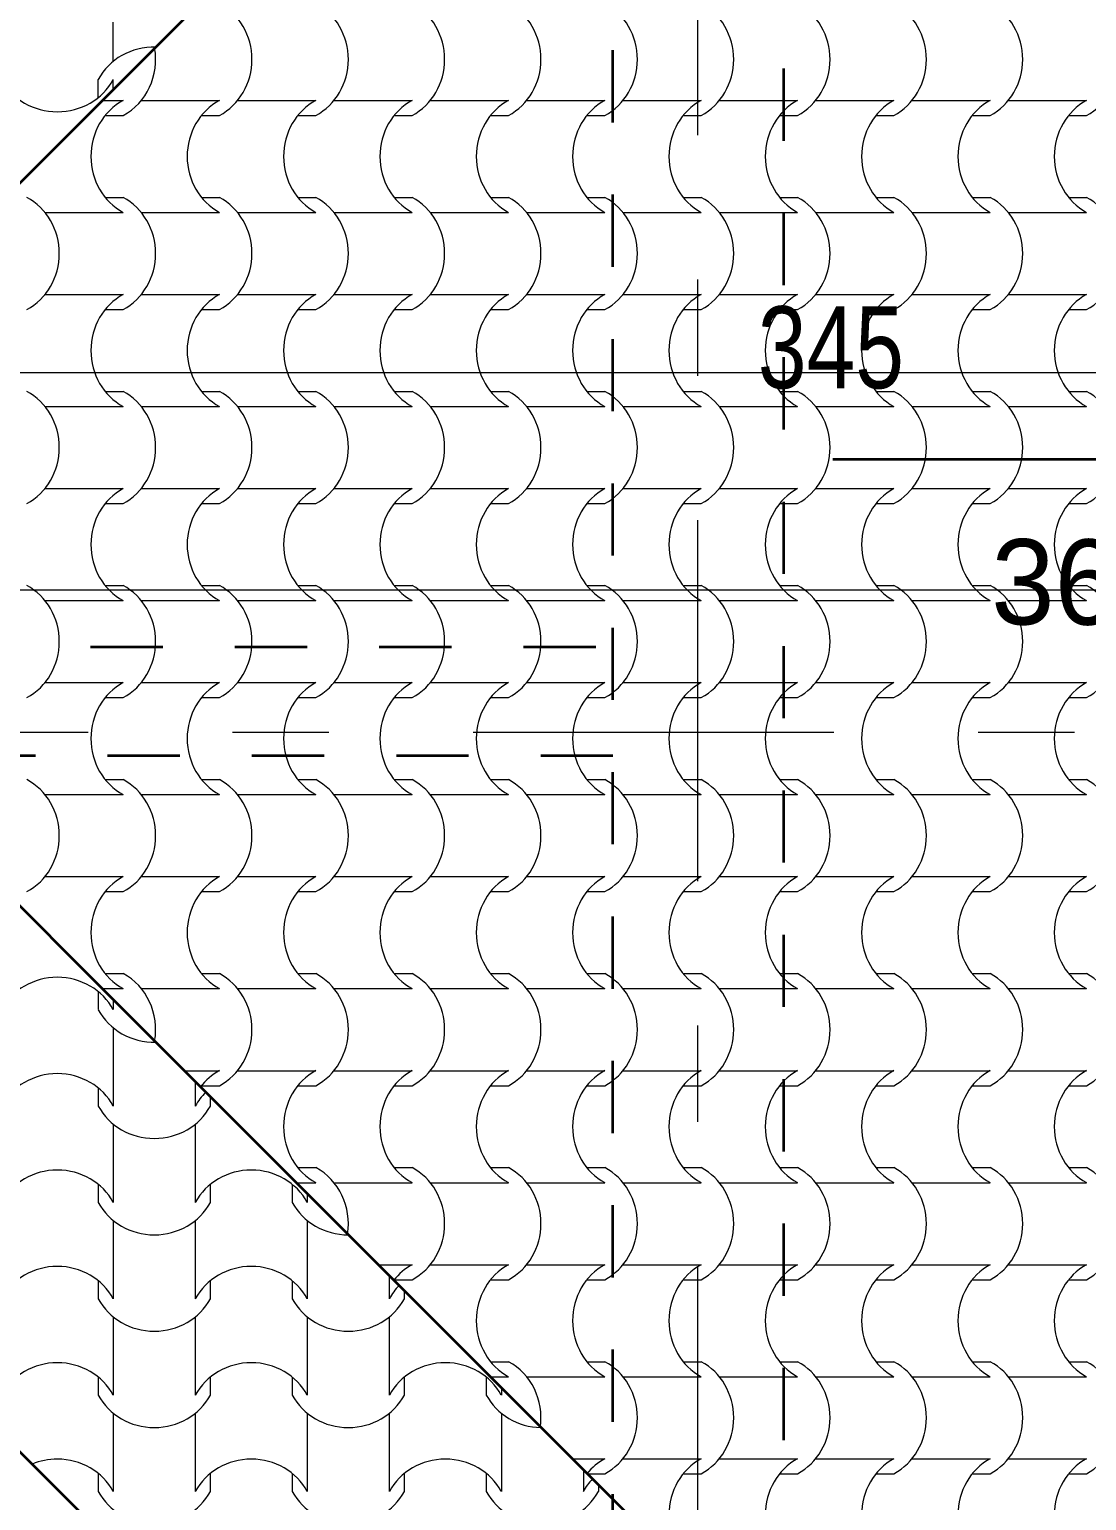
# Model space of a CAD drawing. Header units: millimetres. Extents: x -22688 to 165477, y -34508 to 218425.
# Drawn here: x 65718 to 67268, y 95069 to 97226 of the extents above; entities that cross this region are included whole.
import ezdxf

# ---------------------------------------------------------------- set-up
doc = ezdxf.new("R2010")
doc.units = ezdxf.units.MM
doc.header["$MEASUREMENT"] = 0
doc.set_wipeout_variables(frame=1)
for name, pattern in [('- Двойно прекъснати линии', [1093.611073, 529.166651, -211.666656, 141.111112, -211.666656]), ('- Прекъснати линия', [211.666667, 105.833333, -105.833333]), ('Wipeout_Contour', [1000, 0, -1000])]:
    doc.linetypes.add(name, pattern=pattern)
for name, color, linetype, lineweight in [('1', 8, 'Continuous', 13), ('102', 254, 'Continuous', 15), ('41', 7, 'Continuous', 35), ('46', 9, 'Continuous', 35), ('85', 252, 'Continuous', 20)]:
    doc.layers.add(name, color=color, linetype=linetype, lineweight=lineweight)
doc.layers.add('65', color=7, linetype='Continuous', lineweight=20, true_color=0x4e4e4e)
doc.styles.add('GENERATED_STYLE_4', font='arial.ttf')
doc.styles.add('GENERATED_STYLE_6', font='Cambria Math.ttf')

# ---------------------------------------------------------------- blocks, each defined once
blk = doc.blocks.new('*X788')
at = {"layer": '102', "color": 254, "linetype": 'Continuous', "lineweight": 15}
for p, q in [((303.393, 178.519), (304.009, 178.519)), ((304.543, 178.519), (305.689, 178.519)), ((305.689, 178.519), (306.835, 178.519)), ((307.368, 178.519), (308.514, 178.519)), ((308.514, 178.519), (309.66, 178.519)), ((310.194, 178.519), (311.34, 178.519)), ((311.34, 178.519), (312.485, 178.519)), ((313.019, 178.519), (314.165, 178.519)), ((314.165, 178.519), (315.311, 178.519)), ((315.845, 178.519), (316.99, 178.519)), ((316.99, 178.519), (318.136, 178.519)), ((318.67, 178.519), (319.816, 178.519)), ((319.816, 178.519), (320.962, 178.519)), ((321.495, 178.519), (322.641, 178.519)), ((322.641, 178.519), (323.787, 178.519)), ((324.321, 178.519), (325.467, 178.519)), ((325.467, 178.519), (326.612, 178.519)), ((327.146, 178.519), (328.292, 178.519)), ((328.292, 178.519), (329.438, 178.519)), ((329.972, 178.519), (331.117, 178.519)), ((331.117, 178.519), (332.263, 178.519)), ((303.483, 178.079), (304.009, 178.079)), ((306.308, 178.079), (306.835, 178.079)), ((309.133, 178.079), (309.66, 178.079)), ((311.959, 178.079), (312.485, 178.079)), ((314.784, 178.079), (315.311, 178.079)), ((317.609, 178.079), (318.136, 178.079)), ((320.435, 178.079), (320.962, 178.079)), ((323.26, 178.079), (323.787, 178.079)), ((326.086, 178.079), (326.612, 178.079)), ((328.911, 178.079), (329.438, 178.079)), ((331.736, 178.079), (332.263, 178.079)), ((303.483, 175.675), (304.009, 175.675)), ((306.308, 175.675), (306.835, 175.675)), ((309.133, 175.675), (309.66, 175.675)), ((311.959, 175.675), (312.485, 175.675)), ((314.784, 175.675), (315.311, 175.675)), ((317.609, 175.675), (318.136, 175.675)), ((320.435, 175.675), (320.962, 175.675)), ((323.26, 175.675), (323.787, 175.675)), ((326.086, 175.675), (326.612, 175.675)), ((328.911, 175.675), (329.438, 175.675)), ((331.736, 175.675), (332.263, 175.675)), ((301.718, 175.235), (302.863, 175.235)), ((302.863, 175.235), (304.009, 175.235)), ((304.543, 175.235), (305.689, 175.235)), ((305.689, 175.235), (306.835, 175.235)), ((307.368, 175.235), (308.514, 175.235)), ((308.514, 175.235), (309.66, 175.235)), ((310.194, 175.235), (311.34, 175.235)), ((311.34, 175.235), (312.485, 175.235)), ((313.019, 175.235), (314.165, 175.235)), ((314.165, 175.235), (315.311, 175.235)), ((315.845, 175.235), (316.99, 175.235)), ((316.99, 175.235), (318.136, 175.235)), ((318.67, 175.235), (319.816, 175.235)), ((319.816, 175.235), (320.962, 175.235)), ((321.495, 175.235), (322.641, 175.235)), ((322.641, 175.235), (323.787, 175.235)), ((324.321, 175.235), (325.467, 175.235)), ((325.467, 175.235), (326.612, 175.235)), ((327.146, 175.235), (328.292, 175.235)), ((328.292, 175.235), (329.438, 175.235)), ((329.972, 175.235), (331.117, 175.235)), ((331.117, 175.235), (332.263, 175.235)), ((301.718, 172.83), (302.863, 172.83)), ((302.863, 172.83), (304.009, 172.83)), ((304.543, 172.83), (305.689, 172.83)), ((305.689, 172.83), (306.835, 172.83)), ((307.368, 172.83), (308.514, 172.83)), ((308.514, 172.83), (309.66, 172.83)), ((310.194, 172.83), (311.34, 172.83)), ((311.34, 172.83), (312.485, 172.83)), ((313.019, 172.83), (314.165, 172.83)), ((314.165, 172.83), (315.311, 172.83)), ((315.845, 172.83), (316.99, 172.83)), ((316.99, 172.83), (318.136, 172.83)), ((318.67, 172.83), (319.816, 172.83)), ((319.816, 172.83), (320.962, 172.83)), ((321.495, 172.83), (322.641, 172.83)), ((322.641, 172.83), (323.787, 172.83)), ((324.321, 172.83), (325.467, 172.83)), ((325.467, 172.83), (326.612, 172.83)), ((327.146, 172.83), (328.292, 172.83)), ((328.292, 172.83), (329.438, 172.83)), ((329.972, 172.83), (331.117, 172.83)), ((331.117, 172.83), (332.263, 172.83)), ((303.483, 172.39), (304.009, 172.39)), ((306.308, 172.39), (306.835, 172.39)), ((309.133, 172.39), (309.66, 172.39)), ((311.959, 172.39), (312.485, 172.39)), ((314.784, 172.39), (315.311, 172.39)), ((317.609, 172.39), (318.136, 172.39)), ((320.435, 172.39), (320.962, 172.39)), ((323.26, 172.39), (323.787, 172.39)), ((326.086, 172.39), (326.612, 172.39)), ((328.911, 172.39), (329.438, 172.39)), ((331.736, 172.39), (332.263, 172.39)), ((303.483, 169.985), (304.009, 169.985)), ((306.308, 169.985), (306.835, 169.985)), ((309.133, 169.985), (309.66, 169.985)), ((311.959, 169.985), (312.485, 169.985)), ((314.784, 169.985), (315.311, 169.985)), ((317.609, 169.985), (318.136, 169.985)), ((320.435, 169.985), (320.962, 169.985)), ((323.26, 169.985), (323.787, 169.985)), ((326.086, 169.985), (326.612, 169.985)), ((328.911, 169.985), (329.438, 169.985)), ((331.736, 169.985), (332.263, 169.985)), ((301.718, 169.545), (302.863, 169.545)), ((302.863, 169.545), (304.009, 169.545)), ((304.543, 169.545), (305.689, 169.545)), ((305.689, 169.545), (306.835, 169.545)), ((307.368, 169.545), (308.514, 169.545)), ((308.514, 169.545), (309.66, 169.545)), ((310.194, 169.545), (311.34, 169.545)), ((311.34, 169.545), (312.485, 169.545)), ((313.019, 169.545), (314.165, 169.545)), ((314.165, 169.545), (315.311, 169.545)), ((315.845, 169.545), (316.99, 169.545)), ((316.99, 169.545), (318.136, 169.545)), ((318.67, 169.545), (319.816, 169.545)), ((319.816, 169.545), (320.962, 169.545)), ((321.495, 169.545), (322.641, 169.545)), ((322.641, 169.545), (323.787, 169.545)), ((324.321, 169.545), (325.467, 169.545)), ((325.467, 169.545), (326.612, 169.545)), ((327.146, 169.545), (328.292, 169.545)), ((328.292, 169.545), (329.438, 169.545)), ((329.972, 169.545), (331.117, 169.545)), ((331.117, 169.545), (332.263, 169.545)), ((301.718, 167.14), (302.863, 167.14)), ((302.863, 167.14), (304.009, 167.14)), ((304.543, 167.14), (305.689, 167.14)), ((305.689, 167.14), (306.835, 167.14)), ((307.368, 167.14), (308.514, 167.14)), ((308.514, 167.14), (309.66, 167.14)), ((310.194, 167.14), (311.34, 167.14)), ((311.34, 167.14), (312.485, 167.14)), ((313.019, 167.14), (314.165, 167.14)), ((314.165, 167.14), (315.311, 167.14)), ((315.845, 167.14), (316.99, 167.14)), ((316.99, 167.14), (318.136, 167.14)), ((318.67, 167.14), (319.816, 167.14)), ((319.816, 167.14), (320.962, 167.14)), ((321.495, 167.14), (322.641, 167.14)), ((322.641, 167.14), (323.787, 167.14)), ((324.321, 167.14), (325.467, 167.14)), ((325.467, 167.14), (326.612, 167.14)), ((327.146, 167.14), (328.292, 167.14)), ((328.292, 167.14), (329.438, 167.14)), ((329.972, 167.14), (331.117, 167.14)), ((331.117, 167.14), (332.263, 167.14)), ((303.483, 166.7), (304.009, 166.7)), ((306.308, 166.7), (306.835, 166.7)), ((309.133, 166.7), (309.66, 166.7)), ((311.959, 166.7), (312.485, 166.7)), ((314.784, 166.7), (315.311, 166.7)), ((317.609, 166.7), (318.136, 166.7)), ((320.435, 166.7), (320.962, 166.7)), ((323.26, 166.7), (323.787, 166.7)), ((326.086, 166.7), (326.612, 166.7)), ((328.911, 166.7), (329.438, 166.7)), ((331.736, 166.7), (332.263, 166.7)), ((303.483, 164.295), (304.009, 164.295)), ((306.308, 164.295), (306.835, 164.295)), ((309.133, 164.295), (309.66, 164.295)), ((311.959, 164.295), (312.485, 164.295)), ((314.784, 164.295), (315.311, 164.295)), ((317.609, 164.295), (318.136, 164.295)), ((320.435, 164.295), (320.962, 164.295)), ((323.26, 164.295), (323.787, 164.295)), ((326.086, 164.295), (326.612, 164.295)), ((328.911, 164.295), (329.438, 164.295)), ((331.736, 164.295), (332.263, 164.295)), ((301.718, 163.855), (302.863, 163.855)), ((302.863, 163.855), (304.009, 163.855)), ((304.543, 163.855), (305.689, 163.855)), ((305.689, 163.855), (306.835, 163.855)), ((307.368, 163.855), (308.514, 163.855)), ((308.514, 163.855), (309.66, 163.855)), ((310.194, 163.855), (311.34, 163.855)), ((311.34, 163.855), (312.485, 163.855)), ((313.019, 163.855), (314.165, 163.855)), ((314.165, 163.855), (315.311, 163.855)), ((315.845, 163.855), (316.99, 163.855)), ((316.99, 163.855), (318.136, 163.855)), ((318.67, 163.855), (319.816, 163.855)), ((319.816, 163.855), (320.962, 163.855)), ((321.495, 163.855), (322.641, 163.855)), ((322.641, 163.855), (323.787, 163.855)), ((324.321, 163.855), (325.467, 163.855)), ((325.467, 163.855), (326.612, 163.855)), ((327.146, 163.855), (328.292, 163.855)), ((328.292, 163.855), (329.438, 163.855)), ((329.972, 163.855), (331.117, 163.855)), ((331.117, 163.855), (332.263, 163.855)), ((301.718, 161.451), (302.863, 161.451)), ((302.863, 161.451), (304.009, 161.451)), ((304.543, 161.451), (305.689, 161.451)), ((305.689, 161.451), (306.835, 161.451)), ((307.368, 161.451), (308.514, 161.451)), ((308.514, 161.451), (309.66, 161.451)), ((310.194, 161.451), (311.34, 161.451)), ((311.34, 161.451), (312.485, 161.451)), ((313.019, 161.451), (314.165, 161.451)), ((314.165, 161.451), (315.311, 161.451)), ((315.845, 161.451), (316.99, 161.451)), ((316.99, 161.451), (318.136, 161.451)), ((318.67, 161.451), (319.816, 161.451)), ((319.816, 161.451), (320.962, 161.451)), ((321.495, 161.451), (322.641, 161.451)), ((322.641, 161.451), (323.787, 161.451)), ((324.321, 161.451), (325.467, 161.451)), ((325.467, 161.451), (326.612, 161.451)), ((327.146, 161.451), (328.292, 161.451)), ((328.292, 161.451), (329.438, 161.451)), ((329.972, 161.451), (331.117, 161.451)), ((331.117, 161.451), (332.263, 161.451)), ((303.483, 161.011), (304.009, 161.011)), ((306.308, 161.011), (306.835, 161.011)), ((309.133, 161.011), (309.66, 161.011)), ((311.959, 161.011), (312.485, 161.011)), ((314.784, 161.011), (315.311, 161.011)), ((317.609, 161.011), (318.136, 161.011)), ((320.435, 161.011), (320.962, 161.011)), ((323.26, 161.011), (323.787, 161.011)), ((326.086, 161.011), (326.612, 161.011)), ((328.911, 161.011), (329.438, 161.011)), ((331.736, 161.011), (332.263, 161.011)), ((303.483, 158.606), (304.009, 158.606)), ((306.308, 158.606), (306.835, 158.606)), ((309.133, 158.606), (309.66, 158.606)), ((311.959, 158.606), (312.485, 158.606)), ((314.784, 158.606), (315.311, 158.606)), ((317.609, 158.606), (318.136, 158.606)), ((320.435, 158.606), (320.962, 158.606)), ((323.26, 158.606), (323.787, 158.606)), ((326.086, 158.606), (326.612, 158.606)), ((328.911, 158.606), (329.438, 158.606)), ((331.736, 158.606), (332.263, 158.606)), ((301.718, 158.166), (302.863, 158.166)), ((302.863, 158.166), (304.009, 158.166)), ((304.543, 158.166), (305.689, 158.166)), ((305.689, 158.166), (306.835, 158.166)), ((307.368, 158.166), (308.514, 158.166)), ((308.514, 158.166), (309.66, 158.166)), ((310.194, 158.166), (311.34, 158.166)), ((311.34, 158.166), (312.485, 158.166)), ((313.019, 158.166), (314.165, 158.166)), ((314.165, 158.166), (315.311, 158.166)), ((315.845, 158.166), (316.99, 158.166)), ((316.99, 158.166), (318.136, 158.166)), ((318.67, 158.166), (319.816, 158.166)), ((319.816, 158.166), (320.962, 158.166)), ((321.495, 158.166), (322.641, 158.166)), ((322.641, 158.166), (323.787, 158.166)), ((324.321, 158.166), (325.467, 158.166)), ((325.467, 158.166), (326.612, 158.166)), ((327.146, 158.166), (328.292, 158.166)), ((328.292, 158.166), (329.438, 158.166)), ((329.972, 158.166), (331.117, 158.166)), ((331.117, 158.166), (332.263, 158.166)), ((301.718, 155.761), (302.863, 155.761)), ((302.863, 155.761), (304.009, 155.761)), ((304.543, 155.761), (305.689, 155.761)), ((305.689, 155.761), (306.835, 155.761)), ((307.368, 155.761), (308.514, 155.761)), ((308.514, 155.761), (309.66, 155.761)), ((310.194, 155.761), (311.34, 155.761)), ((311.34, 155.761), (312.485, 155.761)), ((313.019, 155.761), (314.165, 155.761)), ((314.165, 155.761), (315.311, 155.761)), ((315.845, 155.761), (316.99, 155.761)), ((316.99, 155.761), (318.136, 155.761)), ((318.67, 155.761), (319.816, 155.761)), ((319.816, 155.761), (320.962, 155.761)), ((321.495, 155.761), (322.641, 155.761)), ((322.641, 155.761), (323.787, 155.761)), ((324.321, 155.761), (325.467, 155.761)), ((325.467, 155.761), (326.612, 155.761)), ((327.146, 155.761), (328.292, 155.761)), ((328.292, 155.761), (329.438, 155.761)), ((329.972, 155.761), (331.117, 155.761)), ((331.117, 155.761), (332.263, 155.761)), ((303.483, 155.321), (304.009, 155.321)), ((306.308, 155.321), (306.835, 155.321)), ((309.133, 155.321), (309.66, 155.321)), ((311.959, 155.321), (312.485, 155.321)), ((314.784, 155.321), (315.311, 155.321)), ((317.609, 155.321), (318.136, 155.321)), ((320.435, 155.321), (320.962, 155.321)), ((323.26, 155.321), (323.787, 155.321)), ((326.086, 155.321), (326.612, 155.321)), ((328.911, 155.321), (329.438, 155.321)), ((331.736, 155.321), (332.263, 155.321)), ((303.483, 152.916), (304.009, 152.916)), ((306.308, 152.916), (306.835, 152.916)), ((309.133, 152.916), (309.66, 152.916)), ((311.959, 152.916), (312.485, 152.916)), ((314.784, 152.916), (315.311, 152.916)), ((317.609, 152.916), (318.136, 152.916)), ((320.435, 152.916), (320.962, 152.916)), ((323.26, 152.916), (323.787, 152.916)), ((326.086, 152.916), (326.612, 152.916)), ((328.911, 152.916), (329.438, 152.916)), ((331.736, 152.916), (332.263, 152.916)), ((303.393, 152.476), (304.009, 152.476)), ((304.543, 152.476), (305.689, 152.476)), ((305.689, 152.476), (306.835, 152.476)), ((307.368, 152.476), (308.514, 152.476)), ((308.514, 152.476), (309.66, 152.476)), ((310.194, 152.476), (311.34, 152.476)), ((311.34, 152.476), (312.485, 152.476)), ((313.019, 152.476), (314.165, 152.476)), ((314.165, 152.476), (315.311, 152.476)), ((315.845, 152.476), (316.99, 152.476)), ((316.99, 152.476), (318.136, 152.476)), ((318.67, 152.476), (319.816, 152.476)), ((319.816, 152.476), (320.962, 152.476)), ((321.495, 152.476), (322.641, 152.476)), ((322.641, 152.476), (323.787, 152.476)), ((324.321, 152.476), (325.467, 152.476)), ((325.467, 152.476), (326.612, 152.476)), ((327.146, 152.476), (328.292, 152.476)), ((328.292, 152.476), (329.438, 152.476)), ((329.972, 152.476), (331.117, 152.476)), ((331.117, 152.476), (332.263, 152.476)), ((305.798, 150.071), (306.835, 150.071)), ((307.368, 150.071), (308.514, 150.071)), ((308.514, 150.071), (309.66, 150.071)), ((310.194, 150.071), (311.34, 150.071)), ((311.34, 150.071), (312.485, 150.071)), ((313.019, 150.071), (314.165, 150.071)), ((314.165, 150.071), (315.311, 150.071)), ((315.845, 150.071), (316.99, 150.071)), ((316.99, 150.071), (318.136, 150.071)), ((318.67, 150.071), (319.816, 150.071)), ((319.816, 150.071), (320.962, 150.071)), ((321.495, 150.071), (322.641, 150.071)), ((322.641, 150.071), (323.787, 150.071)), ((324.321, 150.071), (325.467, 150.071)), ((325.467, 150.071), (326.612, 150.071)), ((327.146, 150.071), (328.292, 150.071)), ((328.292, 150.071), (329.438, 150.071)), ((329.972, 150.071), (331.117, 150.071)), ((331.117, 150.071), (332.263, 150.071)), ((306.308, 149.631), (306.835, 149.631)), ((309.133, 149.631), (309.66, 149.631)), ((311.959, 149.631), (312.485, 149.631)), ((314.784, 149.631), (315.311, 149.631)), ((317.609, 149.631), (318.136, 149.631)), ((320.435, 149.631), (320.962, 149.631)), ((323.26, 149.631), (323.787, 149.631)), ((326.086, 149.631), (326.612, 149.631)), ((328.911, 149.631), (329.438, 149.631)), ((331.736, 149.631), (332.263, 149.631)), ((309.133, 147.227), (309.66, 147.227)), ((311.959, 147.227), (312.485, 147.227)), ((314.784, 147.227), (315.311, 147.227)), ((317.609, 147.227), (318.136, 147.227)), ((320.435, 147.227), (320.962, 147.227)), ((323.26, 147.227), (323.787, 147.227)), ((326.086, 147.227), (326.612, 147.227)), ((328.911, 147.227), (329.438, 147.227)), ((331.736, 147.227), (332.263, 147.227)), ((309.083, 146.787), (309.66, 146.787)), ((310.194, 146.787), (311.34, 146.787)), ((311.34, 146.787), (312.485, 146.787)), ((313.019, 146.787), (314.165, 146.787)), ((314.165, 146.787), (315.311, 146.787)), ((315.845, 146.787), (316.99, 146.787)), ((316.99, 146.787), (318.136, 146.787)), ((318.67, 146.787), (319.816, 146.787)), ((319.816, 146.787), (320.962, 146.787)), ((321.495, 146.787), (322.641, 146.787)), ((322.641, 146.787), (323.787, 146.787)), ((324.321, 146.787), (325.467, 146.787)), ((325.467, 146.787), (326.612, 146.787)), ((327.146, 146.787), (328.292, 146.787)), ((328.292, 146.787), (329.438, 146.787)), ((329.972, 146.787), (331.117, 146.787)), ((331.117, 146.787), (332.263, 146.787)), ((311.487, 144.382), (312.485, 144.382)), ((313.019, 144.382), (314.165, 144.382)), ((314.165, 144.382), (315.311, 144.382)), ((315.845, 144.382), (316.99, 144.382)), ((316.99, 144.382), (318.136, 144.382)), ((318.67, 144.382), (319.816, 144.382)), ((319.816, 144.382), (320.962, 144.382)), ((321.495, 144.382), (322.641, 144.382)), ((322.641, 144.382), (323.787, 144.382)), ((324.321, 144.382), (325.467, 144.382)), ((325.467, 144.382), (326.612, 144.382)), ((327.146, 144.382), (328.292, 144.382)), ((328.292, 144.382), (329.438, 144.382)), ((329.972, 144.382), (331.117, 144.382)), ((331.117, 144.382), (332.263, 144.382)), ((311.959, 143.942), (312.485, 143.942)), ((314.784, 143.942), (315.311, 143.942)), ((317.609, 143.942), (318.136, 143.942)), ((320.435, 143.942), (320.962, 143.942)), ((323.26, 143.942), (323.787, 143.942)), ((326.086, 143.942), (326.612, 143.942)), ((328.911, 143.942), (329.438, 143.942)), ((331.736, 143.942), (332.263, 143.942)), ((314.784, 141.537), (315.311, 141.537)), ((317.609, 141.537), (318.136, 141.537)), ((320.435, 141.537), (320.962, 141.537)), ((323.26, 141.537), (323.787, 141.537)), ((326.086, 141.537), (326.612, 141.537)), ((328.911, 141.537), (329.438, 141.537)), ((331.736, 141.537), (332.263, 141.537)), ((314.772, 141.097), (315.311, 141.097)), ((315.845, 141.097), (316.99, 141.097)), ((316.99, 141.097), (318.136, 141.097)), ((318.67, 141.097), (319.816, 141.097)), ((319.816, 141.097), (320.962, 141.097)), ((321.495, 141.097), (322.641, 141.097)), ((322.641, 141.097), (323.787, 141.097)), ((324.321, 141.097), (325.467, 141.097)), ((325.467, 141.097), (326.612, 141.097)), ((327.146, 141.097), (328.292, 141.097)), ((328.292, 141.097), (329.438, 141.097)), ((329.972, 141.097), (331.117, 141.097)), ((331.117, 141.097), (332.263, 141.097)), ((317.177, 138.692), (318.136, 138.692)), ((318.67, 138.692), (319.816, 138.692)), ((319.816, 138.692), (320.962, 138.692)), ((321.495, 138.692), (322.641, 138.692)), ((322.641, 138.692), (323.787, 138.692)), ((324.321, 138.692), (325.467, 138.692)), ((325.467, 138.692), (326.612, 138.692)), ((327.146, 138.692), (328.292, 138.692)), ((328.292, 138.692), (329.438, 138.692)), ((329.972, 138.692), (331.117, 138.692)), ((331.117, 138.692), (332.263, 138.692)), ((317.617, 138.252), (318.136, 138.252)), ((320.435, 138.252), (320.962, 138.252)), ((323.26, 138.252), (323.787, 138.252)), ((326.086, 138.252), (326.612, 138.252)), ((328.911, 138.252), (329.438, 138.252)), ((331.736, 138.252), (332.263, 138.252))]:
    blk.add_line(p, q, dxfattribs=at)
for centre, major_axis, start_param, end_param in [((306.058, 179.722), (0, 1.839), 3.607672, 5.817106), ((308.884, 179.722), (0, 1.839), 3.607672, 5.817106), ((311.709, 179.722), (0, 1.839), 3.607672, 5.817106), ((314.534, 179.722), (0, 1.839), 3.607672, 5.817106), ((317.36, 179.722), (0, 1.839), 3.607672, 5.817106), ((320.185, 179.722), (0, 1.839), 3.607672, 5.817106), ((323.011, 179.722), (0, 1.839), 3.607672, 5.817106), ((325.836, 179.722), (0, 1.839), 3.607672, 5.817106), ((328.661, 179.722), (0, 1.839), 3.607672, 5.817106), ((331.487, 179.722), (0, 1.839), 3.607672, 5.817106), ((303.233, 179.722), (0, 1.839), 3.607672, 4.896242), ((304.798, 176.872), (0, 1.849), 0.471039, 1.56782), ((307.623, 176.872), (0, 1.849), 0.471039, 1.56782), ((310.449, 176.872), (0, 1.849), 0.471039, 1.56782), ((313.274, 176.872), (0, 1.849), 0.471039, 1.56782), ((316.1, 176.872), (0, 1.849), 0.471039, 1.56782), ((318.925, 176.872), (0, 1.849), 0.471039, 1.56782), ((321.75, 176.872), (0, 1.849), 0.471039, 1.56782), ((324.576, 176.872), (0, 1.849), 0.471039, 1.56782), ((327.401, 176.872), (0, 1.849), 0.471039, 1.56782), ((330.226, 176.872), (0, 1.849), 0.471039, 1.56782), ((333.052, 176.872), (0, 1.849), 0.471039, 1.56782), ((304.798, 176.883), (0, 1.849), 1.573772, 2.670554), ((307.623, 176.883), (0, 1.849), 1.573772, 2.670554), ((310.449, 176.883), (0, 1.849), 1.573772, 2.670554), ((313.274, 176.883), (0, 1.849), 1.573772, 2.670554), ((316.1, 176.883), (0, 1.849), 1.573772, 2.670554), ((318.925, 176.883), (0, 1.849), 1.573772, 2.670554), ((321.75, 176.883), (0, 1.849), 1.573772, 2.670554), ((324.576, 176.883), (0, 1.849), 1.573772, 2.670554), ((327.401, 176.883), (0, 1.849), 1.573772, 2.670554), ((330.226, 176.883), (0, 1.849), 1.573772, 2.670554), ((333.052, 176.883), (0, 1.849), 1.573772, 2.670554), ((300.408, 174.032), (0, 1.839), 3.607672, 5.817106), ((303.233, 174.032), (0, 1.839), 3.607672, 5.817106), ((306.058, 174.032), (0, 1.839), 3.607672, 5.817106), ((308.884, 174.032), (0, 1.839), 3.607672, 5.817106), ((311.709, 174.032), (0, 1.839), 3.607672, 5.817106), ((314.534, 174.032), (0, 1.839), 3.607672, 5.817106), ((317.36, 174.032), (0, 1.839), 3.607672, 5.817106), ((320.185, 174.032), (0, 1.839), 3.607672, 5.817106), ((323.011, 174.032), (0, 1.839), 3.607672, 5.817106), ((325.836, 174.032), (0, 1.839), 3.607672, 5.817106), ((328.661, 174.032), (0, 1.839), 3.607672, 5.817106), ((331.487, 174.032), (0, 1.839), 3.607672, 5.817106), ((304.798, 171.182), (0, 1.849), 0.471039, 1.56782), ((307.623, 171.182), (0, 1.849), 0.471039, 1.56782), ((310.449, 171.182), (0, 1.849), 0.471039, 1.56782), ((313.274, 171.182), (0, 1.849), 0.471039, 1.56782), ((316.1, 171.182), (0, 1.849), 0.471039, 1.56782), ((318.925, 171.182), (0, 1.849), 0.471039, 1.56782), ((321.75, 171.182), (0, 1.849), 0.471039, 1.56782), ((324.576, 171.182), (0, 1.849), 0.471039, 1.56782), ((327.401, 171.182), (0, 1.849), 0.471039, 1.56782), ((330.226, 171.182), (0, 1.849), 0.471039, 1.56782), ((333.052, 171.182), (0, 1.849), 0.471039, 1.56782), ((304.798, 171.193), (0, 1.849), 1.573772, 2.670554), ((307.623, 171.193), (0, 1.849), 1.573772, 2.670554), ((310.449, 171.193), (0, 1.849), 1.573772, 2.670554), ((313.274, 171.193), (0, 1.849), 1.573772, 2.670554), ((316.1, 171.193), (0, 1.849), 1.573772, 2.670554), ((318.925, 171.193), (0, 1.849), 1.573772, 2.670554), ((321.75, 171.193), (0, 1.849), 1.573772, 2.670554), ((324.576, 171.193), (0, 1.849), 1.573772, 2.670554), ((327.401, 171.193), (0, 1.849), 1.573772, 2.670554), ((330.226, 171.193), (0, 1.849), 1.573772, 2.670554), ((333.052, 171.193), (0, 1.849), 1.573772, 2.670554), ((300.408, 168.343), (0, 1.839), 3.607672, 5.817106), ((303.233, 168.343), (0, 1.839), 3.607672, 5.817106), ((306.058, 168.343), (0, 1.839), 3.607672, 5.817106), ((308.884, 168.343), (0, 1.839), 3.607672, 5.817106), ((311.709, 168.343), (0, 1.839), 3.607672, 5.817106), ((314.534, 168.343), (0, 1.839), 3.607672, 5.817106), ((317.36, 168.343), (0, 1.839), 3.607672, 5.817106), ((320.185, 168.343), (0, 1.839), 3.607672, 5.817106), ((323.011, 168.343), (0, 1.839), 3.607672, 5.817106), ((325.836, 168.343), (0, 1.839), 3.607672, 5.817106), ((328.661, 168.343), (0, 1.839), 3.607672, 5.817106), ((331.487, 168.343), (0, 1.839), 3.607672, 5.817106), ((304.798, 165.492), (0, 1.849), 0.471039, 1.56782), ((307.623, 165.492), (0, 1.849), 0.471039, 1.56782), ((310.449, 165.492), (0, 1.849), 0.471039, 1.56782), ((313.274, 165.492), (0, 1.849), 0.471039, 1.56782), ((316.1, 165.492), (0, 1.849), 0.471039, 1.56782), ((318.925, 165.492), (0, 1.849), 0.471039, 1.56782), ((321.75, 165.492), (0, 1.849), 0.471039, 1.56782), ((324.576, 165.492), (0, 1.849), 0.471039, 1.56782), ((327.401, 165.492), (0, 1.849), 0.471039, 1.56782), ((330.226, 165.492), (0, 1.849), 0.471039, 1.56782), ((333.052, 165.492), (0, 1.849), 0.471039, 1.56782), ((304.798, 165.503), (0, 1.849), 1.573772, 2.670554), ((307.623, 165.503), (0, 1.849), 1.573772, 2.670554), ((310.449, 165.503), (0, 1.849), 1.573772, 2.670554), ((313.274, 165.503), (0, 1.849), 1.573772, 2.670554), ((316.1, 165.503), (0, 1.849), 1.573772, 2.670554), ((318.925, 165.503), (0, 1.849), 1.573772, 2.670554), ((321.75, 165.503), (0, 1.849), 1.573772, 2.670554), ((324.576, 165.503), (0, 1.849), 1.573772, 2.670554), ((327.401, 165.503), (0, 1.849), 1.573772, 2.670554), ((330.226, 165.503), (0, 1.849), 1.573772, 2.670554), ((333.052, 165.503), (0, 1.849), 1.573772, 2.670554), ((300.408, 162.653), (0, 1.839), 3.607672, 5.817106), ((303.233, 162.653), (0, 1.839), 3.607672, 5.817106), ((306.058, 162.653), (0, 1.839), 3.607672, 5.817106), ((308.884, 162.653), (0, 1.839), 3.607672, 5.817106), ((311.709, 162.653), (0, 1.839), 3.607672, 5.817106), ((314.534, 162.653), (0, 1.839), 3.607672, 5.817106), ((317.36, 162.653), (0, 1.839), 3.607672, 5.817106), ((320.185, 162.653), (0, 1.839), 3.607672, 5.817106), ((323.011, 162.653), (0, 1.839), 3.607672, 5.817106), ((325.836, 162.653), (0, 1.839), 3.607672, 5.817106), ((328.661, 162.653), (0, 1.839), 3.607672, 5.817106), ((331.487, 162.653), (0, 1.839), 3.607672, 5.817106), ((304.798, 159.803), (0, 1.849), 0.471039, 1.56782), ((307.623, 159.803), (0, 1.849), 0.471039, 1.56782), ((310.449, 159.803), (0, 1.849), 0.471039, 1.56782), ((313.274, 159.803), (0, 1.849), 0.471039, 1.56782), ((316.1, 159.803), (0, 1.849), 0.471039, 1.56782), ((318.925, 159.803), (0, 1.849), 0.471039, 1.56782), ((321.75, 159.803), (0, 1.849), 0.471039, 1.56782), ((324.576, 159.803), (0, 1.849), 0.471039, 1.56782), ((327.401, 159.803), (0, 1.849), 0.471039, 1.56782), ((330.226, 159.803), (0, 1.849), 0.471039, 1.56782), ((333.052, 159.803), (0, 1.849), 0.471039, 1.56782), ((304.798, 159.814), (0, 1.849), 1.573772, 2.670554), ((307.623, 159.814), (0, 1.849), 1.573772, 2.670554), ((310.449, 159.814), (0, 1.849), 1.573772, 2.670554), ((313.274, 159.814), (0, 1.849), 1.573772, 2.670554), ((316.1, 159.814), (0, 1.849), 1.573772, 2.670554), ((318.925, 159.814), (0, 1.849), 1.573772, 2.670554), ((321.75, 159.814), (0, 1.849), 1.573772, 2.670554), ((324.576, 159.814), (0, 1.849), 1.573772, 2.670554), ((327.401, 159.814), (0, 1.849), 1.573772, 2.670554), ((330.226, 159.814), (0, 1.849), 1.573772, 2.670554), ((333.052, 159.814), (0, 1.849), 1.573772, 2.670554), ((300.408, 156.963), (0, 1.839), 3.607672, 5.817106), ((303.233, 156.963), (0, 1.839), 3.607672, 5.817106), ((306.058, 156.963), (0, 1.839), 3.607672, 5.817106), ((308.884, 156.963), (0, 1.839), 3.607672, 5.817106), ((311.709, 156.963), (0, 1.839), 3.607672, 5.817106), ((314.534, 156.963), (0, 1.839), 3.607672, 5.817106), ((317.36, 156.963), (0, 1.839), 3.607672, 5.817106), ((320.185, 156.963), (0, 1.839), 3.607672, 5.817106), ((323.011, 156.963), (0, 1.839), 3.607672, 5.817106), ((325.836, 156.963), (0, 1.839), 3.607672, 5.817106), ((328.661, 156.963), (0, 1.839), 3.607672, 5.817106), ((331.487, 156.963), (0, 1.839), 3.607672, 5.817106), ((304.798, 154.113), (0, 1.849), 0.471039, 1.56782), ((307.623, 154.113), (0, 1.849), 0.471039, 1.56782), ((310.449, 154.113), (0, 1.849), 0.471039, 1.56782), ((313.274, 154.113), (0, 1.849), 0.471039, 1.56782), ((316.1, 154.113), (0, 1.849), 0.471039, 1.56782), ((318.925, 154.113), (0, 1.849), 0.471039, 1.56782), ((321.75, 154.113), (0, 1.849), 0.471039, 1.56782), ((324.576, 154.113), (0, 1.849), 0.471039, 1.56782), ((327.401, 154.113), (0, 1.849), 0.471039, 1.56782), ((330.226, 154.113), (0, 1.849), 0.471039, 1.56782), ((333.052, 154.113), (0, 1.849), 0.471039, 1.56782), ((304.798, 154.124), (0, 1.849), 1.573772, 2.670554), ((307.623, 154.124), (0, 1.849), 1.573772, 2.670554), ((310.449, 154.124), (0, 1.849), 1.573772, 2.670554), ((313.274, 154.124), (0, 1.849), 1.573772, 2.670554), ((316.1, 154.124), (0, 1.849), 1.573772, 2.670554), ((318.925, 154.124), (0, 1.849), 1.573772, 2.670554), ((321.75, 154.124), (0, 1.849), 1.573772, 2.670554), ((324.576, 154.124), (0, 1.849), 1.573772, 2.670554), ((327.401, 154.124), (0, 1.849), 1.573772, 2.670554), ((330.226, 154.124), (0, 1.849), 1.573772, 2.670554), ((333.052, 154.124), (0, 1.849), 1.573772, 2.670554), ((303.233, 151.274), (0, 1.839), 4.528536, 5.817106), ((306.058, 151.274), (0, 1.839), 3.607672, 5.817106), ((308.884, 151.274), (0, 1.839), 3.607672, 5.817106), ((311.709, 151.274), (0, 1.839), 3.607672, 5.817106), ((314.534, 151.274), (0, 1.839), 3.607672, 5.817106), ((317.36, 151.274), (0, 1.839), 3.607672, 5.817106), ((320.185, 151.274), (0, 1.839), 3.607672, 5.817106), ((323.011, 151.274), (0, 1.839), 3.607672, 5.817106), ((325.836, 151.274), (0, 1.839), 3.607672, 5.817106), ((328.661, 151.274), (0, 1.839), 3.607672, 5.817106), ((331.487, 151.274), (0, 1.839), 3.607672, 5.817106), ((307.623, 148.424), (0, 1.849), 0.471039, 0.886558), ((310.449, 148.424), (0, 1.849), 0.471039, 1.56782), ((313.274, 148.424), (0, 1.849), 0.471039, 1.56782), ((316.1, 148.424), (0, 1.849), 0.471039, 1.56782), ((318.925, 148.424), (0, 1.849), 0.471039, 1.56782), ((321.75, 148.424), (0, 1.849), 0.471039, 1.56782), ((324.576, 148.424), (0, 1.849), 0.471039, 1.56782), ((327.401, 148.424), (0, 1.849), 0.471039, 1.56782), ((330.226, 148.424), (0, 1.849), 0.471039, 1.56782), ((333.052, 148.424), (0, 1.849), 0.471039, 1.56782), ((310.449, 148.435), (0, 1.849), 1.573772, 2.670554), ((313.274, 148.435), (0, 1.849), 1.573772, 2.670554), ((316.1, 148.435), (0, 1.849), 1.573772, 2.670554), ((318.925, 148.435), (0, 1.849), 1.573772, 2.670554), ((321.75, 148.435), (0, 1.849), 1.573772, 2.670554), ((324.576, 148.435), (0, 1.849), 1.573772, 2.670554), ((327.401, 148.435), (0, 1.849), 1.573772, 2.670554), ((330.226, 148.435), (0, 1.849), 1.573772, 2.670554), ((333.052, 148.435), (0, 1.849), 1.573772, 2.670554), ((308.884, 145.584), (0, 1.839), 4.546923, 5.817106), ((311.709, 145.584), (0, 1.839), 3.607672, 5.817106), ((314.534, 145.584), (0, 1.839), 3.607672, 5.817106), ((317.36, 145.584), (0, 1.839), 3.607672, 5.817106), ((320.185, 145.584), (0, 1.839), 3.607672, 5.817106), ((323.011, 145.584), (0, 1.839), 3.607672, 5.817106), ((325.836, 145.584), (0, 1.839), 3.607672, 5.817106), ((328.661, 145.584), (0, 1.839), 3.607672, 5.817106), ((331.487, 145.584), (0, 1.839), 3.607672, 5.817106), ((313.274, 142.734), (0, 1.849), 0.471039, 0.871234), ((316.1, 142.734), (0, 1.849), 0.471039, 1.56782), ((318.925, 142.734), (0, 1.849), 0.471039, 1.56782), ((321.75, 142.734), (0, 1.849), 0.471039, 1.56782), ((324.576, 142.734), (0, 1.849), 0.471039, 1.56782), ((327.401, 142.734), (0, 1.849), 0.471039, 1.56782), ((330.226, 142.734), (0, 1.849), 0.471039, 1.56782), ((333.052, 142.734), (0, 1.849), 0.471039, 1.56782), ((316.1, 142.745), (0, 1.849), 1.573772, 2.670554), ((318.925, 142.745), (0, 1.849), 1.573772, 2.670554), ((321.75, 142.745), (0, 1.849), 1.573772, 2.670554), ((324.576, 142.745), (0, 1.849), 1.573772, 2.670554), ((327.401, 142.745), (0, 1.849), 1.573772, 2.670554), ((330.226, 142.745), (0, 1.849), 1.573772, 2.670554), ((333.052, 142.745), (0, 1.849), 1.573772, 2.670554), ((314.534, 139.895), (0, 1.839), 4.565539, 5.817106), ((317.36, 139.895), (0, 1.839), 3.607672, 5.817106), ((320.185, 139.895), (0, 1.839), 3.607672, 5.817106), ((323.011, 139.895), (0, 1.839), 3.607672, 5.817106), ((325.836, 139.895), (0, 1.839), 3.607672, 5.817106), ((328.661, 139.895), (0, 1.839), 3.607672, 5.817106), ((331.487, 139.895), (0, 1.839), 3.607672, 5.817106), ((318.925, 137.044), (0, 1.849), 0.471039, 0.855923), ((321.75, 137.044), (0, 1.849), 0.471039, 1.56782), ((324.576, 137.044), (0, 1.849), 0.471039, 1.56782), ((327.401, 137.044), (0, 1.849), 0.471039, 1.56782), ((330.226, 137.044), (0, 1.849), 0.471039, 1.56782), ((333.052, 137.044), (0, 1.849), 0.471039, 1.56782)]:
    blk.add_ellipse(centre, major_axis=major_axis, ratio=0.939693, start_param=start_param, end_param=end_param, dxfattribs=at)
blk = doc.blocks.new('*X789')
at = {"layer": '102', "color": 254, "linetype": 'Continuous', "lineweight": 15}
for p, q in [((303.28, 152.387), (303.28, 151.86)), ((303.72, 152.15), (303.72, 151.86)), ((303.72, 151.326), (303.72, 150.18)), ((303.72, 150.18), (303.72, 149.034)), ((306.124, 149.745), (306.124, 149.034)), ((303.28, 149.561), (303.28, 149.034)), ((306.564, 149.305), (306.564, 149.034)), ((303.72, 148.501), (303.72, 147.355)), ((306.124, 148.501), (306.124, 147.355)), ((303.72, 147.355), (303.72, 146.209)), ((306.124, 147.355), (306.124, 146.209)), ((303.28, 146.736), (303.28, 146.209)), ((306.564, 146.736), (306.564, 146.209)), ((308.969, 146.736), (308.969, 146.209)), ((309.409, 146.46), (309.409, 146.209)), ((303.72, 145.675), (303.72, 144.53)), ((306.124, 145.675), (306.124, 144.53)), ((309.409, 145.675), (309.409, 144.53)), ((303.72, 144.53), (303.72, 143.384)), ((306.124, 144.53), (306.124, 143.384)), ((309.409, 144.53), (309.409, 143.384)), ((303.28, 143.91), (303.28, 143.384)), ((306.564, 143.91), (306.564, 143.384)), ((308.969, 143.91), (308.969, 143.384)), ((311.814, 144.055), (311.814, 143.384)), ((312.254, 143.615), (312.254, 143.384)), ((303.72, 142.85), (303.72, 141.704)), ((306.124, 142.85), (306.124, 141.704)), ((309.409, 142.85), (309.409, 141.704)), ((311.814, 142.85), (311.814, 141.704)), ((303.72, 141.704), (303.72, 140.558)), ((306.124, 141.704), (306.124, 140.558)), ((309.409, 141.704), (309.409, 140.558)), ((311.814, 141.704), (311.814, 140.558)), ((303.28, 141.085), (303.28, 140.558)), ((306.564, 141.085), (306.564, 140.558)), ((308.969, 141.085), (308.969, 140.558)), ((312.254, 141.085), (312.254, 140.558)), ((314.659, 141.085), (314.659, 140.558)), ((315.099, 140.77), (315.099, 140.558)), ((303.72, 140.025), (303.72, 138.879)), ((306.124, 140.025), (306.124, 138.879)), ((309.409, 140.025), (309.409, 138.879)), ((311.814, 140.025), (311.814, 138.879)), ((315.099, 140.025), (315.099, 138.879)), ((303.72, 138.879), (303.72, 137.733)), ((306.124, 138.879), (306.124, 137.733)), ((309.409, 138.879), (309.409, 137.733)), ((311.814, 138.879), (311.814, 137.733)), ((315.099, 138.879), (315.099, 137.733)), ((303.28, 138.26), (303.28, 137.733)), ((306.564, 138.26), (306.564, 137.733)), ((308.969, 138.26), (308.969, 137.733)), ((312.254, 138.26), (312.254, 137.733)), ((314.659, 138.26), (314.659, 137.733)), ((317.504, 138.366), (317.504, 137.733)), ((317.944, 137.926), (317.944, 137.733))]:
    blk.add_line(p, q, dxfattribs=at)
for centre, major_axis, start_param, end_param in [((302.083, 151.071), (1.849, 0), 1.573772, 2.670554), ((302.072, 151.071), (1.849, 0), 0.471039, 1.56782), ((304.922, 152.636), (1.839, 0), 3.607672, 4.733193), ((302.083, 148.246), (1.849, 0), 1.573772, 2.670554), ((302.072, 148.246), (1.849, 0), 0.471039, 1.56782), ((307.772, 148.246), (1.849, 0), 2.383832, 2.670554), ((304.922, 149.811), (1.839, 0), 3.607672, 5.817106), ((302.083, 145.42), (1.849, 0), 1.573772, 2.670554), ((302.072, 145.42), (1.849, 0), 0.471039, 1.56782), ((307.772, 145.42), (1.849, 0), 1.573772, 2.670554), ((307.761, 145.42), (1.849, 0), 0.471039, 1.56782), ((304.922, 146.985), (1.839, 0), 3.607672, 5.817106), ((310.612, 146.985), (1.839, 0), 3.607672, 4.712281), ((302.083, 142.595), (1.849, 0), 1.573772, 2.670554), ((302.072, 142.595), (1.849, 0), 0.471039, 1.56782), ((307.772, 142.595), (1.849, 0), 1.573772, 2.670554), ((307.761, 142.595), (1.849, 0), 0.471039, 1.56782), ((313.462, 142.595), (1.849, 0), 2.399162, 2.670554), ((304.922, 144.16), (1.839, 0), 3.607672, 5.817106), ((310.612, 144.16), (1.839, 0), 3.607672, 5.817106), ((302.083, 139.77), (1.849, 0), 1.573772, 2.670554), ((302.072, 139.77), (1.849, 0), 0.471039, 1.56782), ((307.772, 139.77), (1.849, 0), 1.573772, 2.670554), ((307.761, 139.77), (1.849, 0), 0.471039, 1.56782), ((313.462, 139.77), (1.849, 0), 1.573772, 2.670554), ((313.451, 139.77), (1.849, 0), 0.471039, 1.56782), ((304.922, 141.335), (1.839, 0), 3.607672, 5.817106), ((310.612, 141.335), (1.839, 0), 3.607672, 5.817106), ((316.301, 141.335), (1.839, 0), 3.607672, 4.69095), ((302.083, 136.944), (1.849, 0), 1.573772, 1.986808), ((302.072, 136.944), (1.849, 0), 0.471039, 1.56782), ((307.772, 136.944), (1.849, 0), 1.573772, 2.670554), ((307.761, 136.944), (1.849, 0), 0.471039, 1.56782), ((313.462, 136.944), (1.849, 0), 1.573772, 2.670554), ((313.451, 136.944), (1.849, 0), 0.471039, 1.56782), ((319.151, 136.944), (1.849, 0), 2.41451, 2.670554), ((304.922, 138.509), (1.839, 0), 3.607672, 5.817106), ((310.612, 138.509), (1.839, 0), 3.607672, 5.817106), ((316.301, 138.509), (1.839, 0), 3.607672, 5.817106)]:
    blk.add_ellipse(centre, major_axis=major_axis, ratio=0.939693, start_param=start_param, end_param=end_param, dxfattribs=at)
blk = doc.blocks.new('*X790')
at = {"layer": '102', "color": 254, "linetype": 'Continuous', "lineweight": 15}
for p, q in [((303.72, 179.67), (303.72, 180.815)), ((303.28, 178.609), (303.28, 179.136)), ((303.72, 178.846), (303.72, 179.136))]:
    blk.add_line(p, q, dxfattribs=at)
for centre, major_axis, start_param, end_param in [((304.922, 178.359), (-1.839, 0), 4.691585, 5.817106), ((302.083, 179.924), (-1.849, 0), 0.471039, 1.56782), ((302.072, 179.924), (-1.849, 0), 1.573772, 2.670554)]:
    blk.add_ellipse(centre, major_axis=major_axis, ratio=0.939693, start_param=start_param, end_param=end_param, dxfattribs=at)

msp = doc.modelspace()

# ---------------------------------------------------------------- wipeouts: each hides what was drawn before it
at = {"color": 254, "linetype": 'Wipeout_Contour', "lineweight": 0, "ltscale": 1886.276001}
msp.add_wipeout([(67823.3, 99920.9), (61073.3, 99920.9), (61073.3, 93770.9), (61823.3, 93020.9), (67823.3, 93020.9), (64373.3, 96470.9)], dxfattribs=at)

# ---------------------------------------------------------------- next in the draw order: linework, layer by layer
at = {"layer": '41', "color": 7, "linetype": 'Continuous', "lineweight": 35, "flags": 128}
msp.add_lwpolyline([(64373.3, 96470.9), (67823.3, 93020.9)], dxfattribs=at)

# ---------------------------------------------------------------- next in the draw order: wipeouts: each hides what was drawn before it
at = {"color": 254, "linetype": 'Wipeout_Contour', "lineweight": 0, "ltscale": 1134.820648}
msp.add_wipeout([(68623.3, 99920.9), (65173.3, 96470.9), (68623.3, 93020.9)], dxfattribs=at)

# ---------------------------------------------------------------- next in the draw order: linework, layer by layer
at = {"layer": '41', "color": 7, "linetype": 'Continuous', "lineweight": 35, "flags": 128}
for points in [[(65173.3, 96470.9), (68623.3, 99920.9)], [(68623.3, 93020.9), (65173.3, 96470.9)]]:
    msp.add_lwpolyline(points, dxfattribs=at)

# ---------------------------------------------------------------- next in the draw order: block references
at = {"layer": '65', "color": 251, "linetype": 'Continuous', "lineweight": 20, "true_color": 0x4e4e4e, "xscale": 50.00002355911847, "yscale": 50.00002355911847, "zscale": 50.00002355911847}
msp.add_blockref('*X788', (50654.8, 88196), dxfattribs=at)

# ---------------------------------------------------------------- next in the draw order: wipeouts: each hides what was drawn before it
at = {"color": 254, "linetype": 'Wipeout_Contour', "lineweight": 0, "ltscale": 1383.389464}
msp.add_wipeout([(68623.3, 93020.9), (65173.3, 96470.9), (64373.3, 96470.9), (67823.3, 93020.9)], dxfattribs=at)

# ---------------------------------------------------------------- next in the draw order: linework, layer by layer
at = {"layer": '1', "linetype": '- Двойно прекъснати линии', "lineweight": 13}
msp.add_line((54338.6, 96195.9), (69024.1, 96195.9), dxfattribs=at)
at = {"layer": '41', "color": 7, "linetype": 'Continuous', "lineweight": 35, "flags": 128}
for points in [[(67823.3, 93020.9), (64373.3, 96470.9)], [(65173.3, 96470.9), (68623.3, 93020.9)]]:
    msp.add_lwpolyline(points, dxfattribs=at)
at = {"layer": '41', "color": 7, "linetype": '- Прекъснати линия', "lineweight": 35, "flags": 128}
for points in [[(59967.4, 93270.9), (59967.4, 96320.9), (66573.3, 96320.9)], [(66573.3, 96160.9), (60127.4, 96160.9), (60127.4, 96195.9), (60127.4, 93270.9)]]:
    msp.add_lwpolyline(points, dxfattribs=at)
at = {"layer": '85', "linetype": 'Continuous', "lineweight": 20}
msp.add_line((54323.3, 96404.7), (68623.3, 96404.7), dxfattribs=at)

# ---------------------------------------------------------------- next in the draw order: block references
at = {"layer": '65', "color": 251, "linetype": 'Continuous', "lineweight": 20, "true_color": 0x4e4e4e, "xscale": 50.00002355911847, "yscale": 50.00002355911847, "zscale": 50.00002355911847}
msp.add_blockref('*X789', (50654.8, 88196), dxfattribs=at)

# ---------------------------------------------------------------- next in the draw order: wipeouts: each hides what was drawn before it
at = {"color": 254, "linetype": 'Wipeout_Contour', "lineweight": 0, "ltscale": 1499.526525}
msp.add_wipeout([(67823.3, 99920.9), (64373.3, 96470.9), (65173.3, 96470.9), (68623.3, 99920.9)], dxfattribs=at)

# ---------------------------------------------------------------- next in the draw order: linework, layer by layer
at = {"layer": '1', "linetype": '- Двойно прекъснати линии', "lineweight": 13}
msp.add_line((66698, 92696.6), (66698, 100121.1), dxfattribs=at)
at = {"layer": '41', "color": 7, "linetype": 'Continuous', "lineweight": 35, "flags": 128}
for points in [[(68623.3, 99920.9), (65173.3, 96470.9)], [(66895.9, 96596.2), (67931.6, 96596.2)]]:
    msp.add_lwpolyline(points, dxfattribs=at)
at = {"layer": '41', "color": 7, "linetype": '- Прекъснати линия', "lineweight": 35, "flags": 128}
msp.add_lwpolyline([(66823.3, 99920.4), (66823.3, 93020.9), (66573.3, 93020.9), (66573.3, 99920.4)], close=True, dxfattribs=at)
at = {"layer": '85', "linetype": 'Continuous', "lineweight": 20}
msp.add_line((65173.3, 96723.3), (68623.3, 96723.3), dxfattribs=at)

# ---------------------------------------------------------------- next in the draw order: block references
at = {"layer": '65', "color": 251, "linetype": 'Continuous', "lineweight": 20, "true_color": 0x4e4e4e, "xscale": 50.00002355911847, "yscale": 50.00002355911847, "zscale": 50.00002355911847}
msp.add_blockref('*X790', (50654.8, 88196), dxfattribs=at)

# ---------------------------------------------------------------- next in the draw order: texts
at = {"layer": '1', "linetype": 'Continuous', "lineweight": 13, "insert": (66785.9, 96698.4), "char_height": 120, "attachment_point": 7, "style": 'GENERATED_STYLE_6'}
msp.add_mtext('\\A1;{\\W0.800000x;\\pql;\\fCentury Gothic|b0|i0|c0|p34;345}', dxfattribs=at)
at = {"layer": '46', "color": 254, "linetype": 'Continuous', "lineweight": 35, "insert": (67365.1, 96414.7), "char_height": 125, "attachment_point": 5, "rotation": 359.7949, "style": 'GENERATED_STYLE_4'}
msp.add_mtext('\\A1;{\\pqc;\\fCentury Gothic|b0|i0|c204|p34;36.4%}', dxfattribs=at)

doc.saveas('drawing.dxf')
